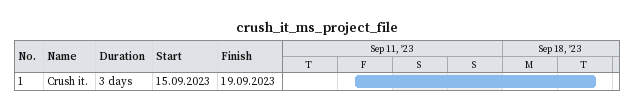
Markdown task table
crush_it_ms_project_file

| ID | Task | Duration | Start | Finish |
|---|---|---|---|---|
| 1 | Crush it. | 3d | 2023-09-15 | 2023-09-19 |
